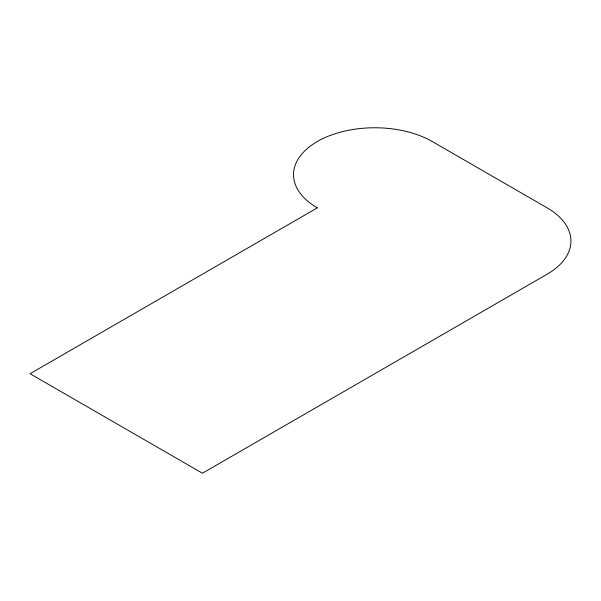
<?xml version="1.0" encoding="UTF-8"?>
<svg xmlns="http://www.w3.org/2000/svg" width="601" height="601" viewBox="0 0 601 601"><rect width="100%" height="100%" fill="white"/><g stroke="black" fill="none" stroke-linecap="round" stroke-linejoin="round"><path stroke-width="0.9" d="M317.328 207.856L30.05 373.717L202.417 473.227L547.15 274.199A81.255 46.916 0 0 0 547.15 207.856L432.239 141.513A81.255 46.916 0 0 0 317.328 141.513A81.255 46.916 0 0 0 317.328 207.856"/></g></svg>
